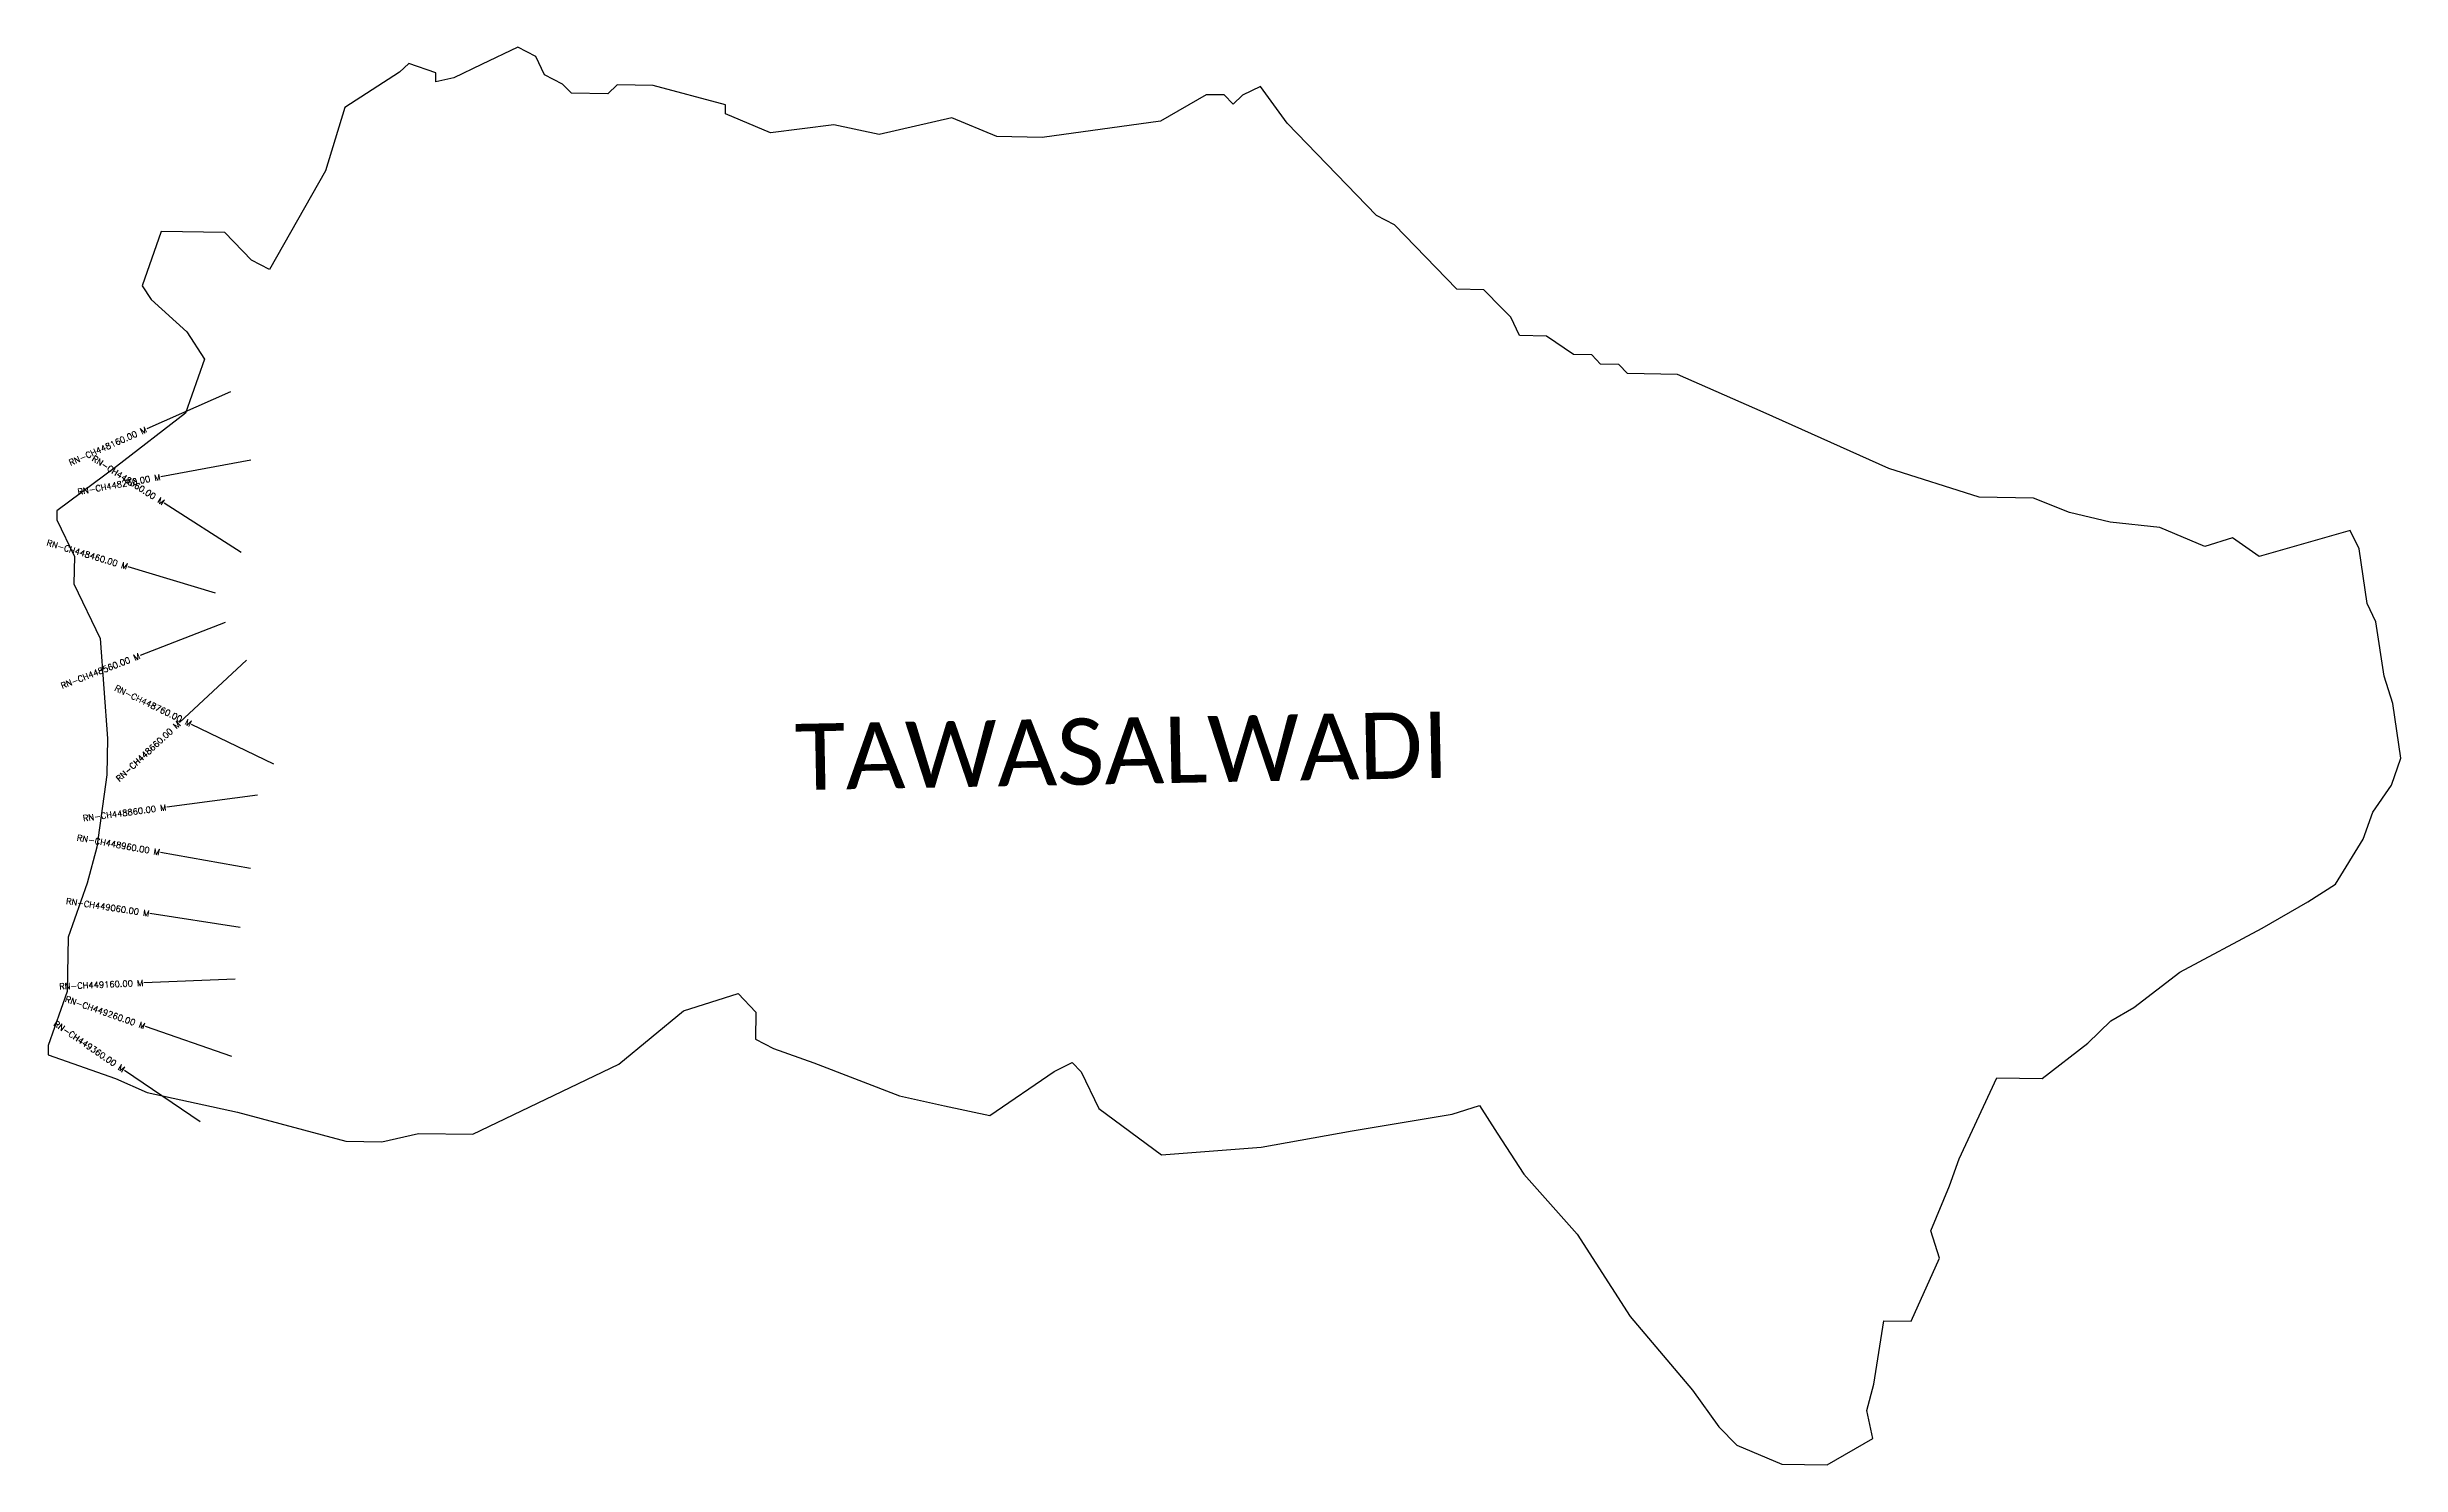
# Model space of a CAD drawing. Header units: metres. Extents: x 312905 to 316767, y 1913735 to 1916061.
import ezdxf
from ezdxf.enums import TextEntityAlignment as Align

# ---------------------------------------------------------------- set-up
doc = ezdxf.new("R2010")
doc.units = ezdxf.units.M
for name, color, linetype in [('CS', 134, 'Continuous'), ('CSMark', 6, 'Continuous'), ('VILLAGE BOUNDRY', 10, 'Continuous'), ('VILLAGE NAME', 250, 'Continuous')]:
    doc.layers.add(name, color=color, linetype=linetype)
doc.styles.get("Standard").update_dxf_attribs({"font": 'simplex.shx'})

msp = doc.modelspace()

# ---------------------------------------------------------------- linework, layer by layer
at = {"layer": 'CS'}
for p, q in [((313205.5, 1915495.4), (313068.4, 1915434.7)), ((313205.5, 1915495.4), (313068.4, 1915434.7)), ((313239.1, 1915383.2), (313091.5, 1915356.2)), ((313239.1, 1915383.2), (313091.5, 1915356.2)), ((313223.4, 1915232.1), (313097, 1915312.7)), ((313223.4, 1915232.1), (313097, 1915312.7)), ((313181.3, 1915165.3), (313037.6, 1915208.4)), ((313181.3, 1915165.3), (313037.6, 1915208.4)), ((313197.1, 1915117.2), (313057.3, 1915062.9)), ((313197.1, 1915117.2), (313057.3, 1915062.9)), ((313232.1, 1915055.1), (313122.1, 1914953.1)), ((313232.1, 1915055.1), (313122.1, 1914953.1)), ((313277, 1914884.5), (313141.9, 1914949.8)), ((313277, 1914884.5), (313141.9, 1914949.8)), ((313249.9, 1914833.8), (313101.3, 1914814)), ((313249.9, 1914833.8), (313101.3, 1914814)), ((313238.4, 1914713.3), (313090.7, 1914739.7)), ((313238.4, 1914713.3), (313090.7, 1914739.7)), ((313221.7, 1914616.8), (313073.4, 1914639.3)), ((313221.7, 1914616.8), (313073.4, 1914639.3)), ((313213.3, 1914531.9), (313063.5, 1914525.6)), ((313213.3, 1914531.9), (313063.5, 1914525.6)), ((313207.9, 1914404.8), (313066.3, 1914454)), ((313207.9, 1914404.8), (313066.3, 1914454)), ((313155.7, 1914297.5), (313031.8, 1914382.1)), ((313155.7, 1914297.5), (313031.8, 1914382.1))]:
    msp.add_line(p, q, dxfattribs=at)
at = {"layer": 'VILLAGE BOUNDRY'}
msp.add_lwpolyline([(316223.2, 1915297.6), (316164.1, 1915320.9), (316074.9, 1915322.4), (315926.9, 1915369.4), (315720.2, 1915462.1), (315579.8, 1915523.9), (315498, 1915525.3), (315483.4, 1915540.4), (315453.7, 1915540.9), (315439.1, 1915556), (315409.3, 1915556.5), (315365.2, 1915586.9), (315320.6, 1915587.7), (315306.2, 1915617.7), (315291.6, 1915632.8), (315262.3, 1915663), (315217.7, 1915663.8), (315115.4, 1915769.6), (315085.8, 1915785), (314939.6, 1915936.1), (314895.9, 1915996.3), (314866, 1915982), (314850.8, 1915967.3), (314836.2, 1915982.5), (314806.5, 1915983), (314731.4, 1915939.6), (314537.6, 1915913), (314463.2, 1915914.2), (314389.4, 1915945.2), (314269.9, 1915917.4), (314195.8, 1915933.5), (314091.5, 1915920.4), (314017.6, 1915951.4), (314017.8, 1915966.2), (313899.4, 1915997.9), (313839.9, 1915998.9), (313824.8, 1915984.3), (313765.2, 1915985.3), (313750.6, 1916000.4), (313721.1, 1916015.7), (313706.8, 1916045.7), (313677.3, 1916061.1), (313617.3, 1916032.3), (313572.3, 1916010.8), (313542.4, 1916003.8), (313542.7, 1916018.7), (313498.3, 1916034.3), (313483.2, 1916019.7), (313393, 1915961.7), (313361.5, 1915858.1), (313269.6, 1915696), (313240.1, 1915711.3), (313196.2, 1915756.6), (313092.1, 1915758.4), (313060.9, 1915669.6), (313075.4, 1915647.1), (313134, 1915594), (313163.1, 1915548.9), (313131.8, 1915460.2), (313018.8, 1915372.8), (312920.9, 1915300.1), (312920.7, 1915285.2), (312949.5, 1915225.2), (312948.7, 1915180.6), (312991.9, 1915090.7), (313004, 1914926.8), (313003, 1914867.3), (312986.2, 1914748.6), (312970.3, 1914689.4), (312939.1, 1914600.7), (312937.7, 1914511.4), (312906.4, 1914422.7), (312906.2, 1914407.8), (313017.1, 1914368.8), (313068.8, 1914345.6), (313217, 1914313.4), (313394.7, 1914265.9), (313454.2, 1914264.9), (313513.9, 1914278.8), (313603.2, 1914277.3), (313843.1, 1914392.3), (313948.7, 1914479.8), (314038.4, 1914508.1), (314067.6, 1914477.9), (314066.9, 1914433.3), (314096.4, 1914417.9), (314162.9, 1914394.5), (314303.3, 1914340.1), (314377.4, 1914324), (314451.6, 1914307.9), (314556.9, 1914380.5), (314586.9, 1914394.9), (314601.5, 1914379.8), (314630.2, 1914319.8), (314733.1, 1914243.8), (314897, 1914255.9), (315046.2, 1914283.2), (315128.2, 1914296.7), (315210.2, 1914310.2), (315255.1, 1914324.4), (315284.1, 1914279.3), (315327.6, 1914211.6), (315415.2, 1914113.5), (315502.2, 1913978.1), (315604.4, 1913857.5), (315648, 1913797.3), (315677.2, 1913767), (315751.1, 1913736), (315825.5, 1913734.8), (315900.6, 1913778.2), (315890.6, 1913824), (315902.1, 1913867.4), (315918.6, 1913971.3), (315963.2, 1913970.5), (316009.6, 1914073.9), (315995.4, 1914118.8), (316026.4, 1914192.6), (316042, 1914237), (316103.7, 1914369.8), (316178.1, 1914368.6), (316253.4, 1914426.9), (316291.2, 1914463.4), (316328.8, 1914485.2), (316404.1, 1914543.4), (316539.2, 1914615.6), (316614.3, 1914658.9), (316659.4, 1914687.9), (316705.2, 1914761.5), (316720.8, 1914805.9), (316751.3, 1914850), (316766.9, 1914894.4), (316753.5, 1914983.9), (316739.4, 1915028.7), (316726, 1915118.2), (316711.6, 1915148.2), (316698.2, 1915237.7), (316683.8, 1915267.7), (316534.4, 1915225.5), (316490.3, 1915256), (316445.4, 1915241.9), (316371.5, 1915272.8), (316289.8, 1915281.6)], close=True, dxfattribs=at)
msp.add_lwpolyline([(316223.2, 1915297.6), (316164.1, 1915320.9), (316074.9, 1915322.4), (315926.9, 1915369.4), (315720.2, 1915462.1), (315579.8, 1915523.9), (315498, 1915525.3), (315483.4, 1915540.4), (315453.7, 1915540.9), (315439.1, 1915556), (315409.3, 1915556.5), (315365.2, 1915586.9), (315320.6, 1915587.7), (315306.2, 1915617.7), (315291.6, 1915632.8), (315262.3, 1915663), (315217.7, 1915663.8), (315115.4, 1915769.6), (315085.8, 1915785), (314939.6, 1915936.1), (314895.9, 1915996.3), (314866, 1915982), (314850.8, 1915967.3), (314836.2, 1915982.5), (314806.5, 1915983), (314731.4, 1915939.6), (314537.6, 1915913), (314463.2, 1915914.2), (314389.4, 1915945.2), (314269.9, 1915917.4), (314195.8, 1915933.5), (314091.5, 1915920.4), (314017.6, 1915951.4), (314017.8, 1915966.2), (313899.4, 1915997.9), (313839.9, 1915998.9), (313824.8, 1915984.3), (313765.2, 1915985.3), (313750.6, 1916000.4), (313721.1, 1916015.7), (313706.8, 1916045.7), (313677.3, 1916061.1), (313617.3, 1916032.3), (313572.3, 1916010.8), (313542.4, 1916003.8), (313542.7, 1916018.7), (313498.3, 1916034.3), (313483.2, 1916019.7), (313393, 1915961.7), (313361.5, 1915858.1), (313269.6, 1915696), (313240.1, 1915711.3), (313196.2, 1915756.6), (313092.1, 1915758.4), (313060.9, 1915669.6), (313075.4, 1915647.1), (313134, 1915594), (313163.1, 1915548.9), (313131.8, 1915460.2), (313018.8, 1915372.8), (312920.9, 1915300.1), (312920.7, 1915285.2), (312949.5, 1915225.2), (312948.7, 1915180.6), (312991.9, 1915090.7), (313004, 1914926.8), (313003, 1914867.3), (312986.2, 1914748.6), (312970.3, 1914689.4), (312939.1, 1914600.7), (312937.7, 1914511.4), (312906.4, 1914422.7), (312906.2, 1914407.8), (313017.1, 1914368.8), (313068.8, 1914345.6), (313217, 1914313.4), (313394.7, 1914265.9), (313454.2, 1914264.9), (313513.9, 1914278.8), (313603.2, 1914277.3), (313843.1, 1914392.3), (313948.7, 1914479.8), (314038.4, 1914508.1), (314067.6, 1914477.9), (314066.9, 1914433.3), (314096.4, 1914417.9), (314162.9, 1914394.5), (314303.3, 1914340.1), (314377.4, 1914324), (314451.6, 1914307.9), (314556.9, 1914380.5), (314586.9, 1914394.9), (314601.5, 1914379.8), (314630.2, 1914319.8), (314733.1, 1914243.8), (314897, 1914255.9), (315046.2, 1914283.2), (315128.2, 1914296.7), (315210.2, 1914310.2), (315255.1, 1914324.4), (315284.1, 1914279.3), (315327.6, 1914211.6), (315415.2, 1914113.5), (315502.2, 1913978.1), (315604.4, 1913857.5), (315648, 1913797.3), (315677.2, 1913767), (315751.1, 1913736), (315825.5, 1913734.8), (315900.6, 1913778.2), (315890.6, 1913824), (315902.1, 1913867.4), (315918.6, 1913971.3), (315963.2, 1913970.5), (316009.6, 1914073.9), (315995.4, 1914118.8), (316026.4, 1914192.6), (316042, 1914237), (316103.7, 1914369.8), (316178.1, 1914368.6), (316253.4, 1914426.9), (316291.2, 1914463.4), (316328.8, 1914485.2), (316404.1, 1914543.4), (316539.2, 1914615.6), (316614.3, 1914658.9), (316659.4, 1914687.9), (316705.2, 1914761.5), (316720.8, 1914805.9), (316751.3, 1914850), (316766.9, 1914894.4), (316753.5, 1914983.9), (316739.4, 1915028.7), (316726, 1915118.2), (316711.6, 1915148.2), (316698.2, 1915237.7), (316683.8, 1915267.7), (316534.4, 1915225.5), (316490.3, 1915256), (316445.4, 1915241.9), (316371.5, 1915272.8), (316289.8, 1915281.6)], close=True, dxfattribs=at)

# ---------------------------------------------------------------- texts
at = {"layer": 'CSMark'}
for s, rotation, p in [('RN-CH448160.00 M', 23.8882, (313067.5, 1915434.3)), ('RN-CH448160.00 M', 23.8882, (313067.5, 1915434.3)), ('RN-CH448260.00 M', 10.3953, (313090.6, 1915356)), ('RN-CH448260.00 M', 10.3953, (313090.6, 1915356)), ('RN-CH448360.00 M', 327.4703, (313096.1, 1915313.3)), ('RN-CH448360.00 M', 327.4703, (313096.1, 1915313.3)), ('RN-CH448460.00 M', 343.2916, (313036.7, 1915208.7)), ('RN-CH448460.00 M', 343.2916, (313036.7, 1915208.7)), ('RN-CH448560.00 M', 21.2215, (313056.4, 1915062.5)), ('RN-CH448560.00 M', 21.2215, (313056.4, 1915062.5)), ('RN-CH448760.00 M', 334.2136, (313141, 1914950.2)), ('RN-CH448760.00 M', 334.2136, (313141, 1914950.2)), ('RN-CH448660.00 M', 42.8148, (313121.3, 1914952.5)), ('RN-CH448660.00 M', 42.8148, (313121.3, 1914952.5)), ('RN-CH448860.00 M', 7.6017, (313100.3, 1914813.8)), ('RN-CH448860.00 M', 7.6017, (313100.3, 1914813.8)), ('RN-CH448960.00 M', 349.8677, (313089.7, 1914739.9)), ('RN-CH448960.00 M', 349.8677, (313089.7, 1914739.9)), ('RN-CH449060.00 M', 351.3536, (313072.4, 1914639.5)), ('RN-CH449060.00 M', 351.3536, (313072.4, 1914639.5)), ('RN-CH449160.00 M', 2.3778, (313062.5, 1914525.6)), ('RN-CH449160.00 M', 2.3778, (313062.5, 1914525.6)), ('RN-CH449260.00 M', 340.8411, (313065.3, 1914454.4)), ('RN-CH449260.00 M', 340.8411, (313065.3, 1914454.4)), ('RN-CH449360.00 M', 325.6971, (313031, 1914382.6)), ('RN-CH449360.00 M', 325.6971, (313031, 1914382.6))]:
    msp.add_text(s, height=10, rotation=rotation, dxfattribs=at).set_placement(p, align=Align.MIDDLE_RIGHT)
at = {"layer": 'VILLAGE NAME', "insert": (314130.9, 1914950.5), "char_height": 108.748, "attachment_point": 1, "rotation": 1.1028}
msp.add_mtext_dynamic_manual_height_columns('{\\fCalibri|b0|i0|c0|p34;TAWASALWADI}', width=1571.314, gutter_width=543.7, heights=[0], dxfattribs=at)
msp.add_mtext_dynamic_manual_height_columns('{\\fCalibri|b0|i0|c0|p34;TAWASALWADI}', width=1571.314, gutter_width=543.7, heights=[0], dxfattribs=at)

doc.saveas('drawing.dxf')
